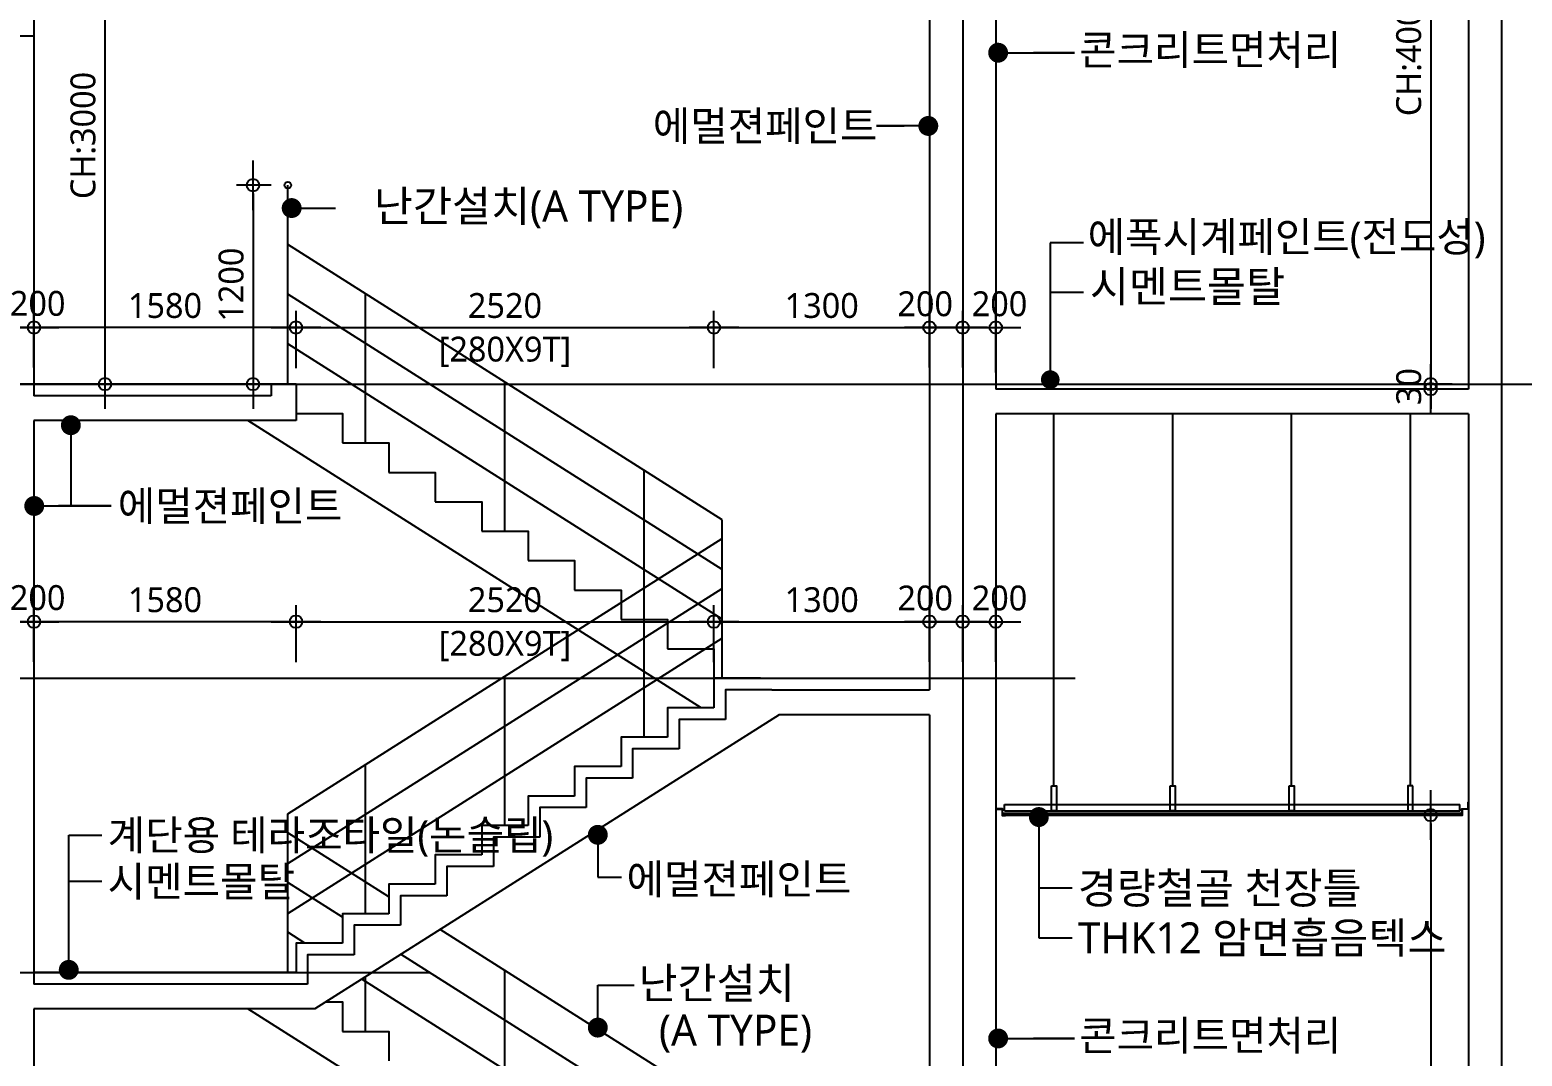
# Model space of a CAD drawing. Header units: millimetres. Extents: x -27408 to 60590, y 623 to 42257.
# Drawn here: x 10121 to 19119, y 8220 to 14412 of the extents above; entities that cross this region are included whole.
import ezdxf
from ezdxf.enums import TextEntityAlignment as Align

# ---------------------------------------------------------------- set-up
doc = ezdxf.new("R2010")
doc.units = ezdxf.units.MM
doc.header["$LTSCALE"] = 100
doc.header["$MEASUREMENT"] = 0
doc.header["$PDSIZE"] = -10
doc.linetypes.add('CEN', pattern=[62, 60, -1, 0, -1])
doc.layers.get('0').update_dxf_attribs({"linetype": 'CONTINUOUS'})
doc.layers.get('Defpoints').update_dxf_attribs({"color": 171, "linetype": 'CONTINUOUS'})
for name, color, linetype in [('CEN(ST)', 1, 'CEN'), ('CON', 2, 'CONTINUOUS'), ('ELE-6', 8, 'CONTINUOUS'), ('FIN', 8, 'CONTINUOUS'), ('FIN-1', 6, 'CONTINUOUS'), ('FIN-2', 9, 'CONTINUOUS'), ('HAN', 9, 'CONTINUOUS'), ('LED', 7, 'CONTINUOUS'), ('NDIM', 7, 'CONTINUOUS'), ('TEXT(MIN)', 7, 'CONTINUOUS'), ('TEXT(노트)', 7, 'CONTINUOUS')]:
    doc.layers.add(name, color=color, linetype=linetype)
doc.styles.add('CGS', font='cgse', dxfattribs={"bigfont": 'cgs'})
doc.styles.add('나눔바른고딕', font='NanumBarunGothic.ttf')
doc.dimstyles.new('NDIM 1200', dxfattribs={"dimscale": 75, "dimtxt": 3, "dimasz": 1, "dimexe": 2, "dimexo": 2, "dimgap": 1, "dimtad": 1, "dimdec": 0, "dimdsep": 46, "dimtxsty": 'CGS', "dimblk": 'DOT0', "dimcen": 1, "dimdle": 8, "dimclrd": 256, "dimclre": 256, "dimclrt": 256, "dimadec": 0, "dimazin": 0, "dimtfac": 1, "dimtdec": 0, "dimtix": 1, "dimtmove": 2, "dimatfit": 3, "dimldrblk": 'DOT0', "dimfxl": 1, "dimtolj": 1, "dimtzin": 0, "dimlwd": -1, "dimlwe": -1, "dimarcsym": 0})

# ---------------------------------------------------------------- blocks, each defined once
blk = doc.blocks.new('DOT0')
blk.add_line((-3, 0), (3, 0))
at = {"color": 6}
blk.add_circle((0, 0), 0.75, dxfattribs=at)
blk = doc.blocks.new('*D78')
at = {"layer": 'Defpoints', "color": 0, "ltscale": 0.4, "transparency": 16777216}
for p in [(10886.4, 15275), (10573.7, 12275), (10886.4, 12275)]:
    blk.add_point(p, dxfattribs=at)
at = {"layer": 'NDIM', "ltscale": 0.4, "transparency": 16777216}
for p, q in [((10786.4, 15275), (10473.7, 15275)), ((10573.7, 15225), (10573.7, 12325)), ((10786.4, 12275), (10473.7, 12275))]:
    blk.add_line(p, q, dxfattribs=at)
at = {"layer": 'NDIM', "ltscale": 0.4, "transparency": 16777216, "xscale": 50, "yscale": 50, "zscale": 50}
for p, rotation in [((10573.7, 15275), 90), ((10573.7, 12275), 270)]:
    blk.add_blockref('DOT0', p, dxfattribs=dict(at, rotation=rotation))
at = {"layer": 'NDIM', "ltscale": 0.4, "transparency": 16777216, "insert": (10442.2, 13775), "char_height": 150, "attachment_point": 5, "rotation": 90, "style": '나눔바른고딕'}
blk.add_mtext('\\A1;CH:3000', dxfattribs=at)
blk = doc.blocks.new('*D83')
at = {"layer": 'Defpoints', "color": 0, "ltscale": 0.4, "transparency": 16777216}
for p in [(11675.7, 13475), (11466.5, 12275), (11675.7, 12275)]:
    blk.add_point(p, dxfattribs=at)
at = {"layer": 'NDIM', "ltscale": 0.4, "transparency": 16777216}
for p, q in [((11575.7, 13475), (11366.5, 13475)), ((11466.5, 13425), (11466.5, 12325)), ((11575.7, 12275), (11366.5, 12275))]:
    blk.add_line(p, q, dxfattribs=at)
at = {"layer": 'NDIM', "ltscale": 0.4, "transparency": 16777216, "xscale": 50, "yscale": 50, "zscale": 50}
for p, rotation in [((11466.5, 13475), 90), ((11466.5, 12275), 270)]:
    blk.add_blockref('DOT0', p, dxfattribs=dict(at, rotation=rotation))
at = {"layer": 'NDIM', "ltscale": 0.4, "transparency": 16777216, "insert": (11335, 12875), "char_height": 150, "attachment_point": 5, "rotation": 90, "style": '나눔바른고딕'}
blk.add_mtext('\\A1;1200', dxfattribs=at)
blk = doc.blocks.new('*D92')
at = {"layer": 'Defpoints', "color": 0, "ltscale": 0.4, "transparency": 16777216}
for p in [(10145.7, 12616.8), (9945.7, 12275), (10145.7, 12275)]:
    blk.add_point(p, dxfattribs=at)
at = {"layer": 'NDIM', "ltscale": 0.4, "transparency": 16777216}
for p, q in [((9945.7, 12375), (9945.7, 12716.8)), ((10145.7, 12375), (10145.7, 12716.8)), ((9995.7, 12616.8), (10095.7, 12616.8))]:
    blk.add_line(p, q, dxfattribs=at)
at = {"layer": 'NDIM', "ltscale": 0.4, "transparency": 16777216, "xscale": 50, "yscale": 50, "zscale": 50, "rotation": 180}
blk.add_blockref('DOT0', (9945.7, 12616.8), dxfattribs=at)
at = {"layer": 'NDIM', "ltscale": 0.4, "transparency": 16777216, "xscale": 50, "yscale": 50, "zscale": 50}
blk.add_blockref('DOT0', (10145.7, 12616.8), dxfattribs=at)
at = {"layer": 'NDIM', "ltscale": 0.4, "transparency": 16777216, "insert": (10167.8, 12761), "char_height": 150, "attachment_point": 5, "style": '나눔바른고딕'}
blk.add_mtext('\\A1;200', dxfattribs=at)
blk = doc.blocks.new('*D93')
at = {"layer": 'Defpoints', "color": 0, "ltscale": 0.4, "transparency": 16777216}
for p in [(10145.7, 12616.8), (10145.7, 12275), (11725.7, 12271.7)]:
    blk.add_point(p, dxfattribs=at)
at = {"layer": 'NDIM', "ltscale": 0.4, "transparency": 16777216}
for p, q in [((10145.7, 12375), (10145.7, 12716.8)), ((11725.7, 12371.7), (11725.7, 12716.8)), ((11675.7, 12616.8), (10195.7, 12616.8))]:
    blk.add_line(p, q, dxfattribs=at)
at = {"layer": 'NDIM', "ltscale": 0.4, "transparency": 16777216, "xscale": 50, "yscale": 50, "zscale": 50, "rotation": 180}
blk.add_blockref('DOT0', (10145.7, 12616.8), dxfattribs=at)
at = {"layer": 'NDIM', "ltscale": 0.4, "transparency": 16777216, "xscale": 50, "yscale": 50, "zscale": 50}
blk.add_blockref('DOT0', (11725.7, 12616.8), dxfattribs=at)
at = {"layer": 'NDIM', "ltscale": 0.4, "transparency": 16777216, "insert": (10935.7, 12748.2), "char_height": 150, "attachment_point": 5, "style": '나눔바른고딕'}
blk.add_mtext('\\A1;1580', dxfattribs=at)
blk = doc.blocks.new('*D94')
at = {"layer": 'Defpoints', "color": 0, "ltscale": 0.4, "transparency": 16777216}
for p in [(14245.7, 12616.8), (11725.7, 12271.7), (14245.7, 12271.7)]:
    blk.add_point(p, dxfattribs=at)
at = {"layer": 'NDIM', "ltscale": 0.4, "transparency": 16777216}
for p, q in [((11725.7, 12371.7), (11725.7, 12716.8)), ((14245.7, 12371.7), (14245.7, 12716.8)), ((11775.7, 12616.8), (14195.7, 12616.8))]:
    blk.add_line(p, q, dxfattribs=at)
at = {"layer": 'NDIM', "ltscale": 0.4, "transparency": 16777216, "xscale": 50, "yscale": 50, "zscale": 50, "rotation": 180}
blk.add_blockref('DOT0', (11725.7, 12616.8), dxfattribs=at)
at = {"layer": 'NDIM', "ltscale": 0.4, "transparency": 16777216, "xscale": 50, "yscale": 50, "zscale": 50}
blk.add_blockref('DOT0', (14245.7, 12616.8), dxfattribs=at)
at = {"layer": 'NDIM', "ltscale": 0.4, "transparency": 16777216, "char_height": 150, "attachment_point": 5, "style": '나눔바른고딕'}
for s, insert in [('\\A1;2520', (12985.7, 12748.2)), ('\\A1;[280X9T]', (12985.7, 12469.6))]:
    blk.add_mtext(s, dxfattribs=dict(at, insert=insert))
blk = doc.blocks.new('*D95')
at = {"layer": 'Defpoints', "color": 0, "ltscale": 0.4, "transparency": 16777216}
for p in [(15545.7, 12616.8), (14245.7, 12271.7), (15545.7, 12275)]:
    blk.add_point(p, dxfattribs=at)
at = {"layer": 'NDIM', "ltscale": 0.4, "transparency": 16777216}
for p, q in [((14245.7, 12371.7), (14245.7, 12716.8)), ((15545.7, 12375), (15545.7, 12716.8)), ((14295.7, 12616.8), (15495.7, 12616.8))]:
    blk.add_line(p, q, dxfattribs=at)
at = {"layer": 'NDIM', "ltscale": 0.4, "transparency": 16777216, "xscale": 50, "yscale": 50, "zscale": 50, "rotation": 180}
blk.add_blockref('DOT0', (14245.7, 12616.8), dxfattribs=at)
at = {"layer": 'NDIM', "ltscale": 0.4, "transparency": 16777216, "xscale": 50, "yscale": 50, "zscale": 50}
blk.add_blockref('DOT0', (15545.7, 12616.8), dxfattribs=at)
at = {"layer": 'NDIM', "ltscale": 0.4, "transparency": 16777216, "insert": (14895.7, 12748.4), "char_height": 150, "attachment_point": 5, "style": '나눔바른고딕'}
blk.add_mtext('\\A1;1300', dxfattribs=at)
blk = doc.blocks.new('*D96')
at = {"layer": 'Defpoints', "color": 0, "ltscale": 0.4, "transparency": 16777216}
for p in [(15545.7, 12616.8), (15545.7, 12275), (15745.7, 12275)]:
    blk.add_point(p, dxfattribs=at)
at = {"layer": 'NDIM', "ltscale": 0.4, "transparency": 16777216}
for p, q in [((15545.7, 12375), (15545.7, 12716.8)), ((15745.7, 12375), (15745.7, 12716.8)), ((15695.7, 12616.8), (15595.7, 12616.8))]:
    blk.add_line(p, q, dxfattribs=at)
at = {"layer": 'NDIM', "ltscale": 0.4, "transparency": 16777216, "xscale": 50, "yscale": 50, "zscale": 50, "rotation": 180}
blk.add_blockref('DOT0', (15545.7, 12616.8), dxfattribs=at)
at = {"layer": 'NDIM', "ltscale": 0.4, "transparency": 16777216, "xscale": 50, "yscale": 50, "zscale": 50}
blk.add_blockref('DOT0', (15745.7, 12616.8), dxfattribs=at)
at = {"layer": 'NDIM', "ltscale": 0.4, "transparency": 16777216, "insert": (15519.6, 12758.7), "char_height": 150, "attachment_point": 5, "style": '나눔바른고딕'}
blk.add_mtext('\\A1;200', dxfattribs=at)
blk = doc.blocks.new('*D97')
at = {"layer": 'Defpoints', "color": 0, "ltscale": 0.4, "transparency": 16777216}
for p in [(15945.7, 12616.8), (15745.7, 12275), (15945.7, 12245)]:
    blk.add_point(p, dxfattribs=at)
at = {"layer": 'NDIM', "ltscale": 0.4, "transparency": 16777216}
for p, q in [((15745.7, 12375), (15745.7, 12716.8)), ((15945.7, 12345), (15945.7, 12716.8)), ((15795.7, 12616.8), (15895.7, 12616.8))]:
    blk.add_line(p, q, dxfattribs=at)
at = {"layer": 'NDIM', "ltscale": 0.4, "transparency": 16777216, "xscale": 50, "yscale": 50, "zscale": 50, "rotation": 180}
blk.add_blockref('DOT0', (15745.7, 12616.8), dxfattribs=at)
at = {"layer": 'NDIM', "ltscale": 0.4, "transparency": 16777216, "xscale": 50, "yscale": 50, "zscale": 50}
blk.add_blockref('DOT0', (15945.7, 12616.8), dxfattribs=at)
at = {"layer": 'NDIM', "ltscale": 0.4, "transparency": 16777216, "insert": (15967.8, 12758.7), "char_height": 150, "attachment_point": 5, "style": '나눔바른고딕'}
blk.add_mtext('\\A1;200', dxfattribs=at)
blk = doc.blocks.new('*D99')
at = {"layer": 'Defpoints', "color": 0, "ltscale": 0.4, "transparency": 16777216}
for p in [(10145.7, 10841.8), (9945.7, 10500), (10145.7, 10500)]:
    blk.add_point(p, dxfattribs=at)
at = {"layer": 'NDIM', "ltscale": 0.4, "transparency": 16777216}
for p, q in [((9945.7, 10600), (9945.7, 10941.8)), ((10145.7, 10600), (10145.7, 10941.8)), ((9995.7, 10841.8), (10095.7, 10841.8))]:
    blk.add_line(p, q, dxfattribs=at)
at = {"layer": 'NDIM', "ltscale": 0.4, "transparency": 16777216, "xscale": 50, "yscale": 50, "zscale": 50, "rotation": 180}
blk.add_blockref('DOT0', (9945.7, 10841.8), dxfattribs=at)
at = {"layer": 'NDIM', "ltscale": 0.4, "transparency": 16777216, "xscale": 50, "yscale": 50, "zscale": 50}
blk.add_blockref('DOT0', (10145.7, 10841.8), dxfattribs=at)
at = {"layer": 'NDIM', "ltscale": 0.4, "transparency": 16777216, "insert": (10167.8, 10986), "char_height": 150, "attachment_point": 5, "style": '나눔바른고딕'}
blk.add_mtext('\\A1;200', dxfattribs=at)
blk = doc.blocks.new('*D100')
at = {"layer": 'Defpoints', "color": 0, "ltscale": 0.4, "transparency": 16777216}
for p in [(10145.7, 10841.8), (10145.7, 10500), (11725.7, 10496.7)]:
    blk.add_point(p, dxfattribs=at)
at = {"layer": 'NDIM', "ltscale": 0.4, "transparency": 16777216}
for p, q in [((10145.7, 10600), (10145.7, 10941.8)), ((11725.7, 10596.7), (11725.7, 10941.8)), ((11675.7, 10841.8), (10195.7, 10841.8))]:
    blk.add_line(p, q, dxfattribs=at)
at = {"layer": 'NDIM', "ltscale": 0.4, "transparency": 16777216, "xscale": 50, "yscale": 50, "zscale": 50, "rotation": 180}
blk.add_blockref('DOT0', (10145.7, 10841.8), dxfattribs=at)
at = {"layer": 'NDIM', "ltscale": 0.4, "transparency": 16777216, "xscale": 50, "yscale": 50, "zscale": 50}
blk.add_blockref('DOT0', (11725.7, 10841.8), dxfattribs=at)
at = {"layer": 'NDIM', "ltscale": 0.4, "transparency": 16777216, "insert": (10935.7, 10973.2), "char_height": 150, "attachment_point": 5, "style": '나눔바른고딕'}
blk.add_mtext('\\A1;1580', dxfattribs=at)
blk = doc.blocks.new('*D101')
at = {"layer": 'Defpoints', "color": 0, "ltscale": 0.4, "transparency": 16777216}
for p in [(14245.7, 10841.8), (11725.7, 10496.7), (14245.7, 10496.7)]:
    blk.add_point(p, dxfattribs=at)
at = {"layer": 'NDIM', "ltscale": 0.4, "transparency": 16777216}
for p, q in [((11725.7, 10596.7), (11725.7, 10941.8)), ((14245.7, 10596.7), (14245.7, 10941.8)), ((11775.7, 10841.8), (14195.7, 10841.8))]:
    blk.add_line(p, q, dxfattribs=at)
at = {"layer": 'NDIM', "ltscale": 0.4, "transparency": 16777216, "xscale": 50, "yscale": 50, "zscale": 50, "rotation": 180}
blk.add_blockref('DOT0', (11725.7, 10841.8), dxfattribs=at)
at = {"layer": 'NDIM', "ltscale": 0.4, "transparency": 16777216, "xscale": 50, "yscale": 50, "zscale": 50}
blk.add_blockref('DOT0', (14245.7, 10841.8), dxfattribs=at)
at = {"layer": 'NDIM', "ltscale": 0.4, "transparency": 16777216, "char_height": 150, "attachment_point": 5, "style": '나눔바른고딕'}
for s, insert in [('\\A1;2520', (12985.7, 10973.2)), ('\\A1;[280X9T]', (12985.7, 10694.6))]:
    blk.add_mtext(s, dxfattribs=dict(at, insert=insert))
blk = doc.blocks.new('*D102')
at = {"layer": 'Defpoints', "color": 0, "ltscale": 0.4, "transparency": 16777216}
for p in [(15545.7, 10841.8), (14245.7, 10496.7), (15545.7, 10500)]:
    blk.add_point(p, dxfattribs=at)
at = {"layer": 'NDIM', "ltscale": 0.4, "transparency": 16777216}
for p, q in [((14245.7, 10596.7), (14245.7, 10941.8)), ((15545.7, 10600), (15545.7, 10941.8)), ((14295.7, 10841.8), (15495.7, 10841.8))]:
    blk.add_line(p, q, dxfattribs=at)
at = {"layer": 'NDIM', "ltscale": 0.4, "transparency": 16777216, "xscale": 50, "yscale": 50, "zscale": 50, "rotation": 180}
blk.add_blockref('DOT0', (14245.7, 10841.8), dxfattribs=at)
at = {"layer": 'NDIM', "ltscale": 0.4, "transparency": 16777216, "xscale": 50, "yscale": 50, "zscale": 50}
blk.add_blockref('DOT0', (15545.7, 10841.8), dxfattribs=at)
at = {"layer": 'NDIM', "ltscale": 0.4, "transparency": 16777216, "insert": (14895.7, 10973.4), "char_height": 150, "attachment_point": 5, "style": '나눔바른고딕'}
blk.add_mtext('\\A1;1300', dxfattribs=at)
blk = doc.blocks.new('*D103')
at = {"layer": 'Defpoints', "color": 0, "ltscale": 0.4, "transparency": 16777216}
for p in [(15545.7, 10841.8), (15545.7, 10500), (15745.7, 10500)]:
    blk.add_point(p, dxfattribs=at)
at = {"layer": 'NDIM', "ltscale": 0.4, "transparency": 16777216}
for p, q in [((15545.7, 10600), (15545.7, 10941.8)), ((15745.7, 10600), (15745.7, 10941.8)), ((15695.7, 10841.8), (15595.7, 10841.8))]:
    blk.add_line(p, q, dxfattribs=at)
at = {"layer": 'NDIM', "ltscale": 0.4, "transparency": 16777216, "xscale": 50, "yscale": 50, "zscale": 50, "rotation": 180}
blk.add_blockref('DOT0', (15545.7, 10841.8), dxfattribs=at)
at = {"layer": 'NDIM', "ltscale": 0.4, "transparency": 16777216, "xscale": 50, "yscale": 50, "zscale": 50}
blk.add_blockref('DOT0', (15745.7, 10841.8), dxfattribs=at)
at = {"layer": 'NDIM', "ltscale": 0.4, "transparency": 16777216, "insert": (15519.6, 10983.7), "char_height": 150, "attachment_point": 5, "style": '나눔바른고딕'}
blk.add_mtext('\\A1;200', dxfattribs=at)
blk = doc.blocks.new('*D104')
at = {"layer": 'Defpoints', "color": 0, "ltscale": 0.4, "transparency": 16777216}
for p in [(15945.7, 10841.8), (15745.7, 10500), (15945.7, 10500)]:
    blk.add_point(p, dxfattribs=at)
at = {"layer": 'NDIM', "ltscale": 0.4, "transparency": 16777216}
for p, q in [((15745.7, 10600), (15745.7, 10941.8)), ((15945.7, 10600), (15945.7, 10941.8)), ((15795.7, 10841.8), (15895.7, 10841.8))]:
    blk.add_line(p, q, dxfattribs=at)
at = {"layer": 'NDIM', "ltscale": 0.4, "transparency": 16777216, "xscale": 50, "yscale": 50, "zscale": 50, "rotation": 180}
blk.add_blockref('DOT0', (15745.7, 10841.8), dxfattribs=at)
at = {"layer": 'NDIM', "ltscale": 0.4, "transparency": 16777216, "xscale": 50, "yscale": 50, "zscale": 50}
blk.add_blockref('DOT0', (15945.7, 10841.8), dxfattribs=at)
at = {"layer": 'NDIM', "ltscale": 0.4, "transparency": 16777216, "insert": (15967.8, 10983.7), "char_height": 150, "attachment_point": 5, "style": '나눔바른고딕'}
blk.add_mtext('\\A1;200', dxfattribs=at)
blk = doc.blocks.new('*D110')
at = {"layer": 'Defpoints', "color": 0, "ltscale": 0.4, "transparency": 16777216}
for p in [(18796.9, 16275), (18567.7, 12275), (18796.9, 12275)]:
    blk.add_point(p, dxfattribs=at)
at = {"layer": 'NDIM', "ltscale": 0.4, "transparency": 16777216}
for p, q in [((18696.9, 16275), (18467.7, 16275)), ((18567.7, 16225), (18567.7, 12325)), ((18696.9, 12275), (18467.7, 12275))]:
    blk.add_line(p, q, dxfattribs=at)
at = {"layer": 'NDIM', "ltscale": 0.4, "transparency": 16777216, "xscale": 50, "yscale": 50, "zscale": 50}
for p, rotation in [((18567.7, 16275), 90), ((18567.7, 12275), 270)]:
    blk.add_blockref('DOT0', p, dxfattribs=dict(at, rotation=rotation))
at = {"layer": 'NDIM', "ltscale": 0.4, "transparency": 16777216, "insert": (18436.2, 14275), "char_height": 150, "attachment_point": 5, "rotation": 90, "style": '나눔바른고딕'}
blk.add_mtext('\\A1;CH:4000', dxfattribs=at)
blk = doc.blocks.new('*D111')
at = {"layer": 'Defpoints', "color": 0, "ltscale": 0.4, "transparency": 16777216}
for p in [(18567.7, 12275), (18792.4, 12275), (18795.7, 12245)]:
    blk.add_point(p, dxfattribs=at)
at = {"layer": 'NDIM', "ltscale": 0.4, "transparency": 16777216}
for p, q in [((18567.7, 12325), (18567.7, 12375)), ((18692.4, 12275), (18467.7, 12275)), ((18695.7, 12245), (18467.7, 12245)), ((18567.7, 12245), (18567.7, 12275)), ((18567.7, 12195), (18567.7, 12145))]:
    blk.add_line(p, q, dxfattribs=at)
at = {"layer": 'NDIM', "ltscale": 0.4, "transparency": 16777216, "xscale": 50, "yscale": 50, "zscale": 50}
for p, rotation in [((18567.7, 12275), 270), ((18567.7, 12245), 90)]:
    blk.add_blockref('DOT0', p, dxfattribs=dict(at, rotation=rotation))
at = {"layer": 'NDIM', "ltscale": 0.4, "transparency": 16777216, "insert": (18436.1, 12260), "char_height": 150, "attachment_point": 5, "rotation": 90, "style": '나눔바른고딕'}
blk.add_mtext('\\A1;30', dxfattribs=at)
blk = doc.blocks.new('*D112')
at = {"layer": 'Defpoints', "color": 0, "ltscale": 0.4, "transparency": 16777216}
for p in [(18796.9, 9675), (18567.7, 5175), (18796.9, 5175)]:
    blk.add_point(p, dxfattribs=at)
at = {"layer": 'NDIM', "ltscale": 0.4, "transparency": 16777216}
for p, q in [((18696.9, 9675), (18467.7, 9675)), ((18567.7, 9625), (18567.7, 5225)), ((18696.9, 5175), (18467.7, 5175))]:
    blk.add_line(p, q, dxfattribs=at)
at = {"layer": 'NDIM', "ltscale": 0.4, "transparency": 16777216, "xscale": 50, "yscale": 50, "zscale": 50}
for p, rotation in [((18567.7, 9675), 90), ((18567.7, 5175), 270)]:
    blk.add_blockref('DOT0', p, dxfattribs=dict(at, rotation=rotation))
at = {"layer": 'NDIM', "ltscale": 0.4, "transparency": 16777216, "insert": (18436.2, 7425), "char_height": 150, "attachment_point": 5, "rotation": 90, "style": '나눔바른고딕'}
blk.add_mtext('\\A1;CH:4500', dxfattribs=at)

msp = doc.modelspace()

# ---------------------------------------------------------------- linework, layer by layer
at = {"ltscale": 10000}
msp.add_line((11675.7, 12275), (11675.7, 13475), dxfattribs=at)
msp.add_circle((11675.7, 13475), 20, dxfattribs=at)
at = {"layer": 'CEN(ST)', "ltscale": 10000}
for p, q in [((15745.7, 18975), (15745.7, 3345.3)), ((18995.7, 18975), (18995.7, 3345.3)), ((4650, 12275), (24016.6, 12275)), ((4650, 10500), (16423.8, 10500)), ((4650, 8725), (12529.8, 8725))]:
    msp.add_line(p, q, dxfattribs=at)
at = {"layer": 'CON', "ltscale": 10000}
for p, q in [((10145.7, 17325), (10145.7, 14375)), ((15545.7, 17325), (15545.7, 10430)), ((18795.7, 17325), (18795.7, 12245)), ((15945.7, 16725), (15945.7, 12245)), ((10145.7, 14375), (9745.7, 14375)), ((10145.7, 12275), (9745.7, 12275)), ((10145.7, 12275), (10145.7, 12205)), ((11575.7, 12275), (11575.7, 12205)), ((11725.7, 12275), (11725.7, 12055)), ((15945.7, 12095), (15945.7, 5025)), ((18795.7, 12095), (18795.7, 5025)), ((10145.7, 12055), (10145.7, 8655)), ((15545.7, 10280), (15545.7, 6880)), ((10145.7, 8505), (10145.7, 7275))]:
    msp.add_line(p, q, dxfattribs=at)
for points in [[(11725.7, 12275), (11575.7, 12275)], [(18795.7, 12245), (15945.7, 12245)], [(11575.7, 12205), (10145.7, 12205)], [(18795.7, 12095), (15945.7, 12095)], [(11725.7, 12055), (10145.7, 12055)], [(14595.7, 10430), (14315.7, 10430), (14315.7, 10252.5)], [(14595.7, 10430), (15545.7, 10430)], [(15545.7, 10280), (14639.2, 10280), (11839.2, 8505), (10145.7, 8505)], [(14315.7, 10252.5), (14035.7, 10252.5), (14035.7, 10075)], [(14035.7, 10075), (13755.7, 10075), (13755.7, 9897.5)], [(13755.7, 9897.5), (13475.7, 9897.5), (13475.7, 9720)], [(13475.7, 9720), (13195.7, 9720), (13195.7, 9542.5)], [(13195.7, 9542.5), (12915.7, 9542.5), (12915.7, 9365)], [(12915.7, 9365), (12635.7, 9365), (12635.7, 9187.5)], [(12635.7, 9187.5), (12355.7, 9187.5), (12355.7, 9010)], [(12355.7, 9010), (12075.7, 9010), (12075.7, 8832.5)], [(12075.7, 8832.5), (11795.7, 8832.5), (11795.7, 8655)], [(11795.7, 8655), (10145.7, 8655)]]:
    msp.add_lwpolyline(points, dxfattribs=at)
at = {"layer": 'Defpoints', "ltscale": 10000}
msp.add_line((1500, 12275), (54750, 12275), dxfattribs=at)
at = {"layer": 'ELE-6', "ltscale": 10000}
for points in [[(11725.7, 12097.5), (12005.7, 12097.5), (12005.7, 11920)], [(14168.2, 10322.5), (11435.3, 12055)], [(12005.7, 11920), (12285.7, 11920), (12285.7, 11742.5)], [(12285.7, 11742.5), (12565.7, 11742.5), (12565.7, 11565)], [(12565.7, 11565), (12845.7, 11565), (12845.7, 11387.5)], [(12845.7, 11387.5), (13125.7, 11387.5), (13125.7, 11210)], [(13125.7, 11210), (13405.7, 11210), (13405.7, 11032.5)], [(13405.7, 11032.5), (13685.7, 11032.5), (13685.7, 10855)], [(13685.7, 10855), (13965.7, 10855), (13965.7, 10677.5)], [(13965.7, 10677.5), (14245.7, 10677.5), (14245.7, 10500)], [(14168.2, 6772.5), (11435.3, 8505)], [(11906.3, 8547.5), (12005.7, 8547.5), (12005.7, 8370)], [(12005.7, 8370), (12285.7, 8370), (12285.7, 8192.5)]]:
    msp.add_lwpolyline(points, dxfattribs=at)
at = {"layer": 'FIN', "ltscale": 1000}
msp.add_line((16003.7, 9675), (18755.7, 9675), dxfattribs=at)
at = {"layer": 'FIN-1', "ltscale": 10000}
for points in [[(11575.7, 12275), (10145.7, 12275)], [(14525.7, 10500), (14245.7, 10500), (14245.7, 10322.5)], [(14525.7, 10500), (15545.7, 10500)], [(14245.7, 10322.5), (13965.7, 10322.5), (13965.7, 10145)], [(13965.7, 10145), (13685.7, 10145), (13685.7, 9967.5)], [(13685.7, 9967.5), (13405.7, 9967.5), (13405.7, 9790)], [(13405.7, 9790), (13125.7, 9790), (13125.7, 9612.5)], [(13125.7, 9612.5), (12845.7, 9612.5), (12845.7, 9435)], [(12845.7, 9435), (12565.7, 9435), (12565.7, 9257.5)], [(12565.7, 9257.5), (12285.7, 9257.5), (12285.7, 9080)], [(12285.7, 9080), (12005.7, 9080), (12005.7, 8902.5)], [(12005.7, 8902.5), (11725.7, 8902.5), (11725.7, 8725)], [(11725.7, 8725), (10145.7, 8725)]]:
    msp.add_lwpolyline(points, dxfattribs=at)
at = {"layer": 'FIN-2'}
for p, q in [((16295.7, 9851), (16295.7, 12095)), ((17012.4, 9851), (17012.4, 12095)), ((17729, 9851), (17729, 12095)), ((18445.7, 9851), (18445.7, 12095)), ((15997.7, 9739), (18743.7, 9739)), ((15997.7, 9701), (15997.7, 9739)), ((15997.7, 9701), (15997.7, 9739)), ((18743.7, 9701), (18743.7, 9739)), ((18743.7, 9701), (18743.7, 9739)), ((15985.7, 9687), (18755.7, 9687)), ((15997.7, 9701), (18743.7, 9701)), ((16003.7, 9675), (18755.7, 9675))]:
    msp.add_line(p, q, dxfattribs=at)
for points in [[(16280.7, 9851), (16310.7, 9851), (16310.7, 9701), (16280.7, 9701)], [(16997.4, 9851), (17027.4, 9851), (17027.4, 9701), (16997.4, 9701)], [(17714, 9851), (17744, 9851), (17744, 9701), (17714, 9701)], [(18460.7, 9851), (18430.7, 9851), (18430.7, 9701), (18460.7, 9701)]]:
    msp.add_lwpolyline(points, close=True, dxfattribs=at)
for points in [[(16003.7, 9673), (16003.7, 9675), (15985.7, 9675), (15985.7, 9713), (15947.7, 9713), (15947.7, 9753), (15945.7, 9753), (15945.7, 9711), (15983.7, 9711), (15983.7, 9673), (16003.7, 9673)], [(18737.7, 9673), (18737.7, 9675), (18755.7, 9675), (18755.7, 9713), (18793.7, 9713), (18793.7, 9753), (18795.7, 9753), (18795.7, 9711), (18757.7, 9711), (18757.7, 9673), (18737.7, 9673)]]:
    msp.add_lwpolyline(points, dxfattribs=at)
at = {"layer": 'HAN', "ltscale": 10000}
for p, q in [((10145.7, 14375), (10145.7, 12275)), ((11675.7, 12275), (11675.7, 13117.9)), ((14295.7, 11457.1), (11675.7, 13117.9)), ((14295.7, 11157.1), (11675.7, 12817.9)), ((12145.7, 11920), (12145.7, 12820)), ((14295.7, 10857.1), (11675.7, 12517.9)), ((12985.7, 11387.5), (12985.7, 12287.5)), ((13825.7, 10855), (13825.7, 11755)), ((14295.7, 10500), (14295.7, 11457.1)), ((11675.7, 9682.1), (14295.7, 11342.9)), ((11675.7, 9382.1), (14295.7, 11042.9)), ((13825.7, 10145), (13825.7, 11045)), ((11675.7, 9082.1), (14295.7, 10742.9)), ((12985.7, 9612.5), (12985.7, 10512.5)), ((12145.7, 9080), (12145.7, 9980)), ((11675.7, 8725), (11675.7, 9682.1)), ((12285.7, 9181.2), (11675.7, 9567.9)), ((12005.7, 9058.7), (11675.7, 9267.9)), ((11778.9, 8902.5), (11675.7, 8967.9)), ((14295.7, 7907.1), (12595.8, 8984.6)), ((14295.7, 7607.1), (12359.2, 8834.6)), ((12985.7, 7837.5), (12985.7, 8737.5)), ((14295.7, 7307.1), (12122.6, 8684.6)), ((12145.7, 8370), (12145.7, 8699.3))]:
    msp.add_line(p, q, dxfattribs=at)
at = {"layer": 'LED', "ltscale": 10000}
for p, q in [((16273.7, 13128.2), (16273.7, 12302.1)), ((16473.7, 13128.2), (16273.7, 13128.2)), ((16473.7, 12828.2), (16273.7, 12828.2)), ((16405, 9234.2), (16205, 9234.2))]:
    msp.add_line(p, q, dxfattribs=at)
at = {"layer": 'LED', "const_width": 56.2}
msp.add_lwpolyline([(16273.7, 12330.2, 1), (16273.7, 12274, 1)], format="xyb", close=True, dxfattribs=at)
at = {"layer": 'NDIM', "ltscale": 10000}
msp.add_line((10555.3, 9274), (10355.3, 9274), dxfattribs=at)

# ---------------------------------------------------------------- texts
at = {"layer": 'TEXT(MIN)', "style": '나눔바른고딕'}
for p in [(18028.8, 14292), (18028.8, 8345.1)]:
    msp.add_text('콘크리트면처리', height=180, dxfattribs=at).set_placement(p, align=Align.MIDDLE_RIGHT)
for s, p in [('에멀젼페인트', (13876.9, 13832.6)), ('에폭시계페인트(전도성)', (16499.1, 13164.1)), ('에멀젼페인트', (10650.8, 11539.7)), ('계단용 테라조타일(논슬립)', (10590, 9554)), ('시멘트몰탈', (10590, 9274)), ('에멀젼페인트', (13718.8, 9288.5))]:
    msp.add_text(s, height=180, dxfattribs=at).set_placement(p, align=Align.MIDDLE_LEFT)
at = {"layer": 'TEXT(노트)', "style": '나눔바른고딕'}
for s, p in [('난간설치(A TYPE)', (14060.5, 13349.4)), ('난간설치', (14732.7, 8660.8)), ('(A TYPE)', (14837.7, 8377.7))]:
    msp.add_text(s, height=187.5, dxfattribs=at).set_placement(p, align=Align.MIDDLE_RIGHT)
for s, p in [('시멘트몰탈', (16513.1, 12864.1)), ('경량철골 천장틀', (16440.1, 9234.2)), ('THK12 암면흡음텍스', (16440.1, 8934.2))]:
    msp.add_text(s, height=187.5, dxfattribs=at).set_placement(p, align=Align.MIDDLE_LEFT)

# ---------------------------------------------------------------- dimensions: what is measured, and where the dimension line sits
at = {"layer": 'NDIM', "ltscale": 0.4}
for base, p1, p2, picture, middle in [((18567.7, 12275), (18796.9, 16275), (18796.9, 12275), '*D110', (18436.2, 14275)), ((10573.7, 12275), (10886.4, 15275), (10886.4, 12275), '*D78', (10442.2, 13775)), ((18567.7, 5175), (18796.9, 9675), (18796.9, 5175), '*D112', (18436.2, 7425))]:
    dim = msp.add_linear_dim(base=base, p1=p1, p2=p2, angle=270, text='CH:<>', dimstyle='NDIM 1200', override={"dimscale": 50, "dimtxsty": '나눔바른고딕'}, dxfattribs=at)
    dim.commit()
    dim.dimension.update_dxf_attribs({"geometry": picture, "text_midpoint": middle})
for base, p1, p2, angle, picture, middle in [((11466.5, 12275), (11675.7, 13475), (11675.7, 12275), 270, '*D83', (11335, 12875)), ((10145.7, 12616.8), (11725.7, 12271.7), (10145.7, 12275), 180, '*D93', (10935.7, 12748.2)), ((18567.7, 12275), (18795.7, 12245), (18792.4, 12275), 90, '*D111', (18436.1, 12260)), ((10145.7, 10841.8), (11725.7, 10496.7), (10145.7, 10500), 180, '*D100', (10935.7, 10973.2))]:
    dim = msp.add_linear_dim(base=base, p1=p1, p2=p2, angle=angle, dimstyle='NDIM 1200', override={"dimscale": 50, "dimtxsty": '나눔바른고딕'}, dxfattribs=at)
    dim.commit()
    dim.dimension.update_dxf_attribs({"geometry": picture, "text_midpoint": middle})
for base, p1, p2, picture, middle in [((10145.7, 12616.8), (9945.7, 12275), (10145.7, 12275), '*D92', (10167.8, 12761)), ((15945.7, 12616.8), (15745.7, 12275), (15945.7, 12245), '*D97', (15967.8, 12758.7)), ((10145.7, 10841.8), (9945.7, 10500), (10145.7, 10500), '*D99', (10167.8, 10986)), ((15945.7, 10841.8), (15745.7, 10500), (15945.7, 10500), '*D104', (15967.8, 10983.7))]:
    dim = msp.add_linear_dim(base=base, p1=p1, p2=p2, dimstyle='NDIM 1200', override={"dimscale": 50, "dimtxsty": '나눔바른고딕'}, dxfattribs=at)
    dim.commit()
    dim.dimension.update_dxf_attribs({"geometry": picture, "text_midpoint": middle, "dimtype": 160})
for base, p1, p2, picture, middle in [((14245.7, 12616.8), (11725.7, 12271.7), (14245.7, 12271.7), '*D94', (12985.7, 12616.8)), ((14245.7, 10841.8), (11725.7, 10496.7), (14245.7, 10496.7), '*D101', (12985.7, 10841.8))]:
    dim = msp.add_linear_dim(base=base, p1=p1, p2=p2, text='<>\\X[280X9T]', dimstyle='NDIM 1200', override={"dimscale": 50, "dimtxsty": '나눔바른고딕'}, dxfattribs=at)
    dim.commit()
    dim.dimension.update_dxf_attribs({"geometry": picture, "text_midpoint": middle})
for base, p1, p2, picture, middle in [((15545.7, 12616.8), (14245.7, 12271.7), (15545.7, 12275), '*D95', (14895.7, 12748.4)), ((15545.7, 10841.8), (14245.7, 10496.7), (15545.7, 10500), '*D102', (14895.7, 10973.4))]:
    dim = msp.add_linear_dim(base=base, p1=p1, p2=p2, dimstyle='NDIM 1200', override={"dimscale": 50, "dimtxsty": '나눔바른고딕'}, dxfattribs=at)
    dim.commit()
    dim.dimension.update_dxf_attribs({"geometry": picture, "text_midpoint": middle})
for base, p1, p2, picture, middle in [((15545.7, 12616.8), (15745.7, 12275), (15545.7, 12275), '*D96', (15519.6, 12758.7)), ((15545.7, 10841.8), (15745.7, 10500), (15545.7, 10500), '*D103', (15519.6, 10983.7))]:
    dim = msp.add_linear_dim(base=base, p1=p1, p2=p2, angle=180, dimstyle='NDIM 1200', override={"dimscale": 50, "dimtxsty": '나눔바른고딕'}, dxfattribs=at)
    dim.commit()
    dim.dimension.update_dxf_attribs({"geometry": picture, "text_midpoint": middle, "dimtype": 160})

# ---------------------------------------------------------------- leaders
at = {"layer": 'LED', "ltscale": 10000}
msp.add_leader([(16205, 9663), (16205, 8934.2), (16405, 8934.2)], dimstyle='NDIM 1200', override={"dimscale": 120, "dimasz": 1, "dimgap": 1, "dimtad": 0, "dimldrblk": 'Dot'}, dxfattribs=at)
at = {"layer": 'NDIM', "ltscale": 10000}
for points in [[(15959.5, 14274.3), (16420.2, 14274.3), (16172.7, 14274.3)], [(15538.3, 13832.6), (15226.1, 13832.6), (15392.5, 13832.6)], [(11699.5, 13337.2), (11962.9, 13337.2)], [(10367.9, 12027.1), (10367.9, 11539.7), (10575, 11539.7)], [(10147.2, 11539.7), (10611.2, 11539.7), (10292.9, 11539.7)], [(10355.3, 8741), (10355.3, 9554), (10555.3, 9554)], [(13545.5, 9555.8), (13545.5, 9299.8), (13688.6, 9299.8)], [(13545.5, 8392.8), (13545.5, 8648.7), (13765.4, 8648.7)], [(15959.5, 8327.3), (16420.2, 8327.3), (16172.7, 8327.3)]]:
    msp.add_leader(points, dimstyle='NDIM 1200', override={"dimscale": 120, "dimasz": 1, "dimgap": 1, "dimtad": 0, "dimldrblk": 'Dot'}, dxfattribs=at)

doc.saveas('drawing.dxf')
